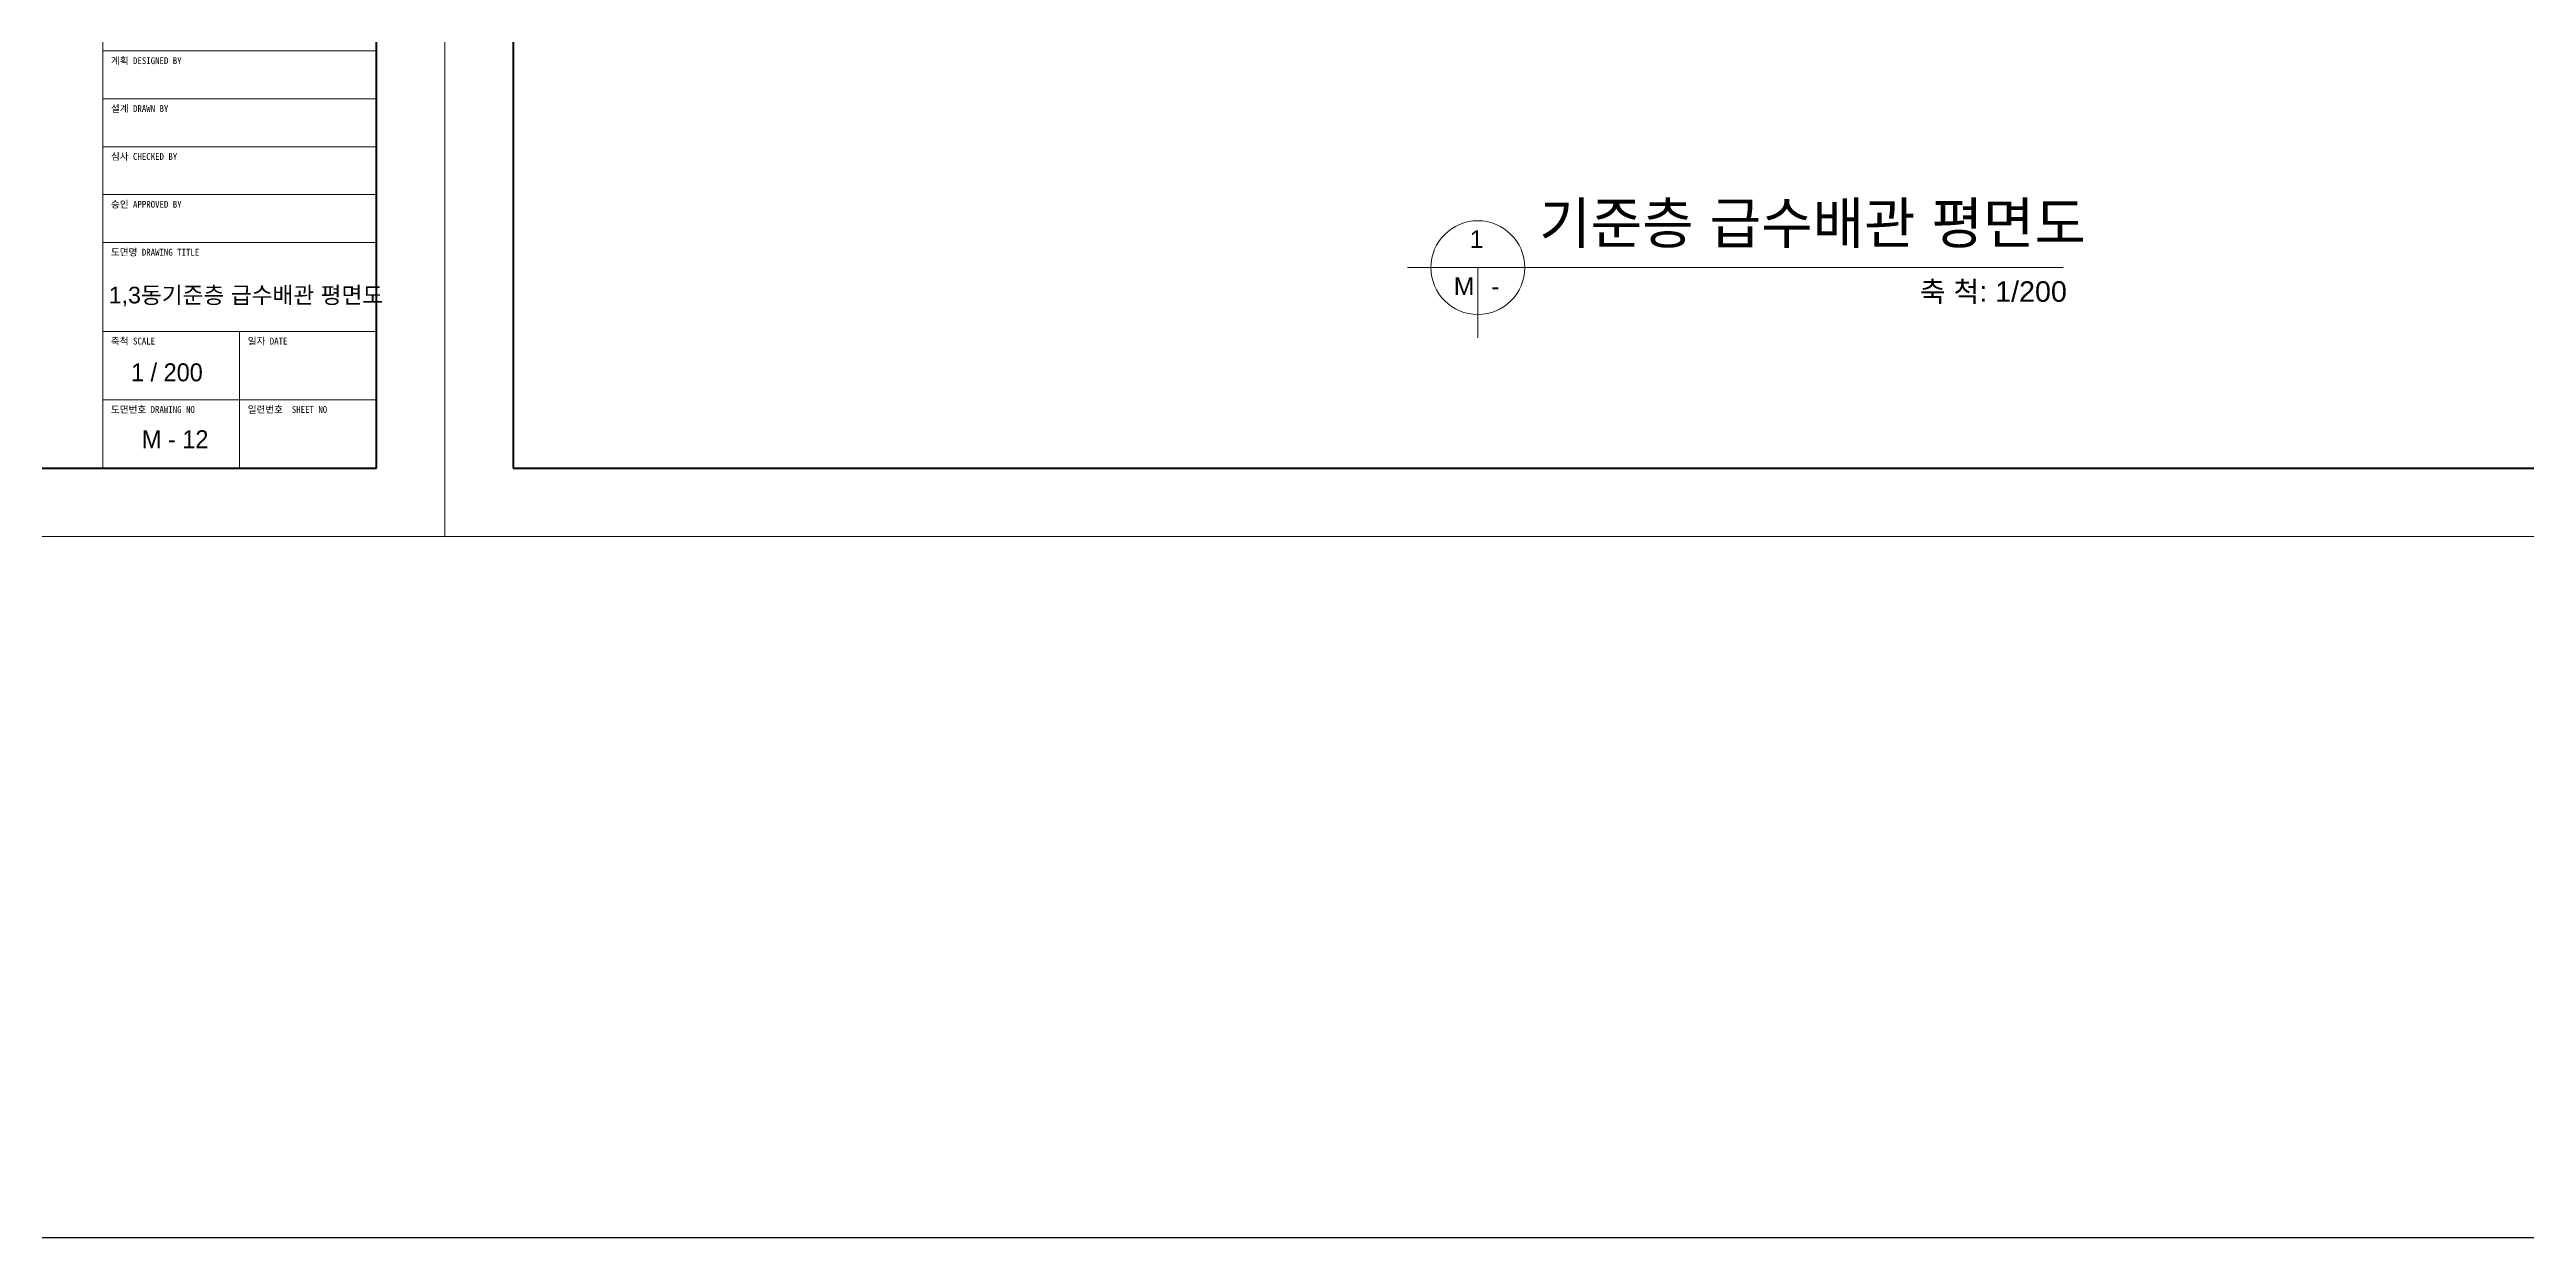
# Model space of a CAD drawing. Header units: millimetres. Extents: x 77978 to 1977917, y -128530 to 383426.
# Drawn here: x 1638850 to 1696804, y 65293 to 93086 of the extents above; entities that cross this region are included whole.
import ezdxf

# ---------------------------------------------------------------- set-up
doc = ezdxf.new("R2010")
doc.units = ezdxf.units.MM
doc.header["$LTSCALE"] = 20
doc.layers.get('0').update_dxf_attribs({"lineweight": 0})
doc.layers.add('TEXT', color=2, linetype='Continuous')
doc.layers.add('TXT', color=2, linetype='Continuous')
doc.layers.add('급수', color=3, linetype='Continuous', lineweight=30)
doc.styles.add('Arial', font='arial.ttf')
doc.styles.add('TEXT', font='arial.ttf')
doc.styles.add('굴림1', font='', dxfattribs={"height": 1})
doc.styles.add('굴림700', font='gulim.ttc', dxfattribs={"height": 700})
doc.styles.get('굴림1').set_extended_font_data('GulimChe')

# ---------------------------------------------------------------- blocks, each defined once
blk = doc.blocks.new('상수도 도각-다중')
at = {"lineweight": 100}
for p, q in [((3000, 86100), (3000, 3000)), ((123000, 3000), (123000, 86100)), ((3000, 3000), (123000, 3000))]:
    blk.add_line(p, q, dxfattribs=at)
at = {"lineweight": 9}
for p, q in [((111000, 21300), (123000, 21300)), ((111000, 19200), (123000, 19200)), ((111000, 17100), (123000, 17100)), ((111000, 15000), (123000, 15000)), ((111000, 12900), (123000, 12900)), ((111000, 9000), (123000, 9000)), ((111000, 6000), (123000, 6000))]:
    blk.add_line(p, q, dxfattribs=at)
blk.add_line((117000, 9000), (117000, 3000))
blk.add_lwpolyline([(0, 0), (126000, 0), (126000, 89100), (0, 89100)], close=True)
blk.add_lwpolyline([(111000, 3000), (111000, 33600), (111000, 86100)])
at = {"char_height": 300, "attachment_point": 1, "style": '굴림1'}
for s, width, insert in [('계획 DESIGNED BY', 4641.75, (111358, 21022)), ('설계 DRAWN BY', 4641.75, (111358, 18922)), ('심사 CHECKED BY', 4641.75, (111358, 16822)), ('승인 APPROVED BY', 4641.75, (111358, 14722)), ('도면명 DRAWING TITLE', 4641.75, (111358, 12622)), ('축척 SCALE', 3385.63, (111358, 8722)), ('일자 DATE', 3016.89, (117358, 8722)), ('도면번호 DRAWING NO', 4125.03, (111358, 5722)), ('일련번호  SHEET NO', 3753.35, (117358, 5722))]:
    blk.add_mtext_dynamic_manual_height_columns(s, width=width, gutter_width=2500, heights=[0], dxfattribs=dict(at, insert=insert))

msp = doc.modelspace()

# ---------------------------------------------------------------- linework, layer by layer
at = {"color": 4}
for p, q in [((1670622.9, 87984.8), (1685967.2, 87984.8)), ((1672268.6, 87984.8), (1672268.6, 86339.1))]:
    msp.add_line(p, q, dxfattribs=at)
msp.add_circle((1672268.6, 87984.8), 1097.1, dxfattribs=at)
at = {"layer": '급수', "color": 5}
msp.add_line((78096.9, 65293.2), (1977917.3, 65293.2), dxfattribs=at)

# ---------------------------------------------------------------- block references
at = {"color": 0, "xscale": 0.5333333333333333, "yscale": 0.5333333333333333, "zscale": 0.5333333333333333}
for p in [(1580896.9, 81693.2), (1648096.9, 81693.2)]:
    msp.add_blockref('상수도 도각-다중', p, dxfattribs=at)

# ---------------------------------------------------------------- texts
at = {"layer": 'TEXT', "char_height": 420, "attachment_point": 1, "style": '굴림700'}
for s, width, insert in [('1 / 200', 2541.11, (1640755.8, 85744.1)), ('M - 12', 2285.743, (1641011.1, 84179.6))]:
    msp.add_mtext_dynamic_manual_height_columns(s, width=width, gutter_width=6562.5, heights=[0], dxfattribs=dict(at, insert=insert))
at = {"layer": 'TXT'}
for s, height, style, p in [('기준층 급수배관 평면도', 960, 'TEXT', (1673705.1, 88546.4)), ('1', 411.4, 'Arial', (1672078.8, 88444.5)), ('1,3동기준층 급수배관 평면도', 388.8, 'TEXT', (1640233.9, 87147.1)), ('M', 411.4, 'Arial', (1671706.6, 87341.9)), ('-', 411.4, 'Arial', (1672583.7, 87341.9)), ('축 척: 1/200', 480, 'TEXT', (1682609.1, 87184.6))]:
    msp.add_text(s, height=height, dxfattribs=dict(at, style=style)).set_placement(p)

doc.saveas('drawing.dxf')
